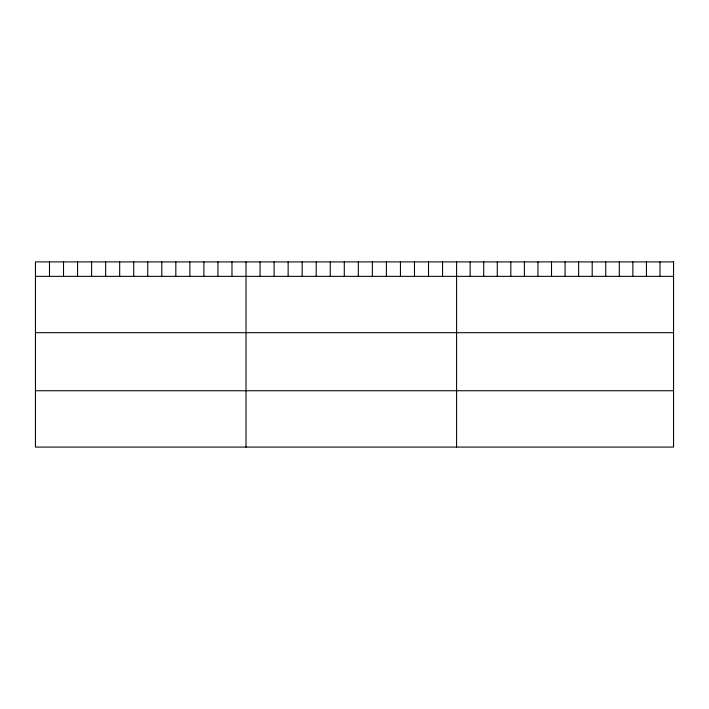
<?xml version="1.0" encoding="UTF-8"?>
<svg xmlns="http://www.w3.org/2000/svg" width="709" height="709" viewBox="0 0 709 709"><rect width="100%" height="100%" fill="white"/><g stroke="black" fill="none" stroke-linecap="round" stroke-linejoin="round"><path stroke-width="1.06" d="M35.45 276.35L673.55 276.35M35.45 332.689L673.55 332.689M35.45 390.739L673.55 390.739M659.99 261.913L659.99 276.35M646.431 261.913L646.431 276.35M632.871 261.913L632.871 276.35M619.311 261.913L619.311 276.35M605.752 261.913L605.752 276.35M592.192 261.913L592.192 276.35M578.633 261.913L578.633 276.35M565.073 261.913L565.073 276.35M551.513 261.913L551.513 276.35M537.954 261.913L537.954 276.35M524.394 261.913L524.394 276.35M510.834 261.913L510.834 276.35M497.275 261.913L497.275 276.35M483.715 261.913L483.715 276.35M470.156 261.913L470.156 276.35M456.596 261.913L456.596 447.087M442.558 261.913L442.558 276.35M428.52 261.913L428.52 276.35M414.481 261.913L414.481 276.35M400.443 261.913L400.443 276.35M386.405 261.913L386.405 276.35M372.367 261.913L372.367 276.35M358.329 261.913L358.329 276.35M344.29 261.913L344.29 276.35M330.252 261.913L330.252 276.35M316.214 261.913L316.214 276.35M302.176 261.913L302.176 276.35M288.138 261.913L288.138 276.35M274.099 261.913L274.099 276.35M260.061 261.913L260.061 276.35M246.023 261.913L246.023 447.087M231.985 261.913L231.985 276.35M217.947 261.913L217.947 276.35M203.908 261.913L203.908 276.35M189.87 261.913L189.87 276.35M175.832 261.913L175.832 276.35M161.794 261.913L161.794 276.35M147.756 261.913L147.756 276.35M133.717 261.913L133.717 276.35M119.679 261.913L119.679 276.35M105.641 261.913L105.641 276.35M91.603 261.913L91.603 276.35M77.565 261.913L77.565 276.35M63.526 261.913L63.526 276.35M49.488 261.913L49.488 276.35M673.55 261.913L35.45 261.913L35.45 447.087L673.55 447.087L673.55 261.913"/></g></svg>
